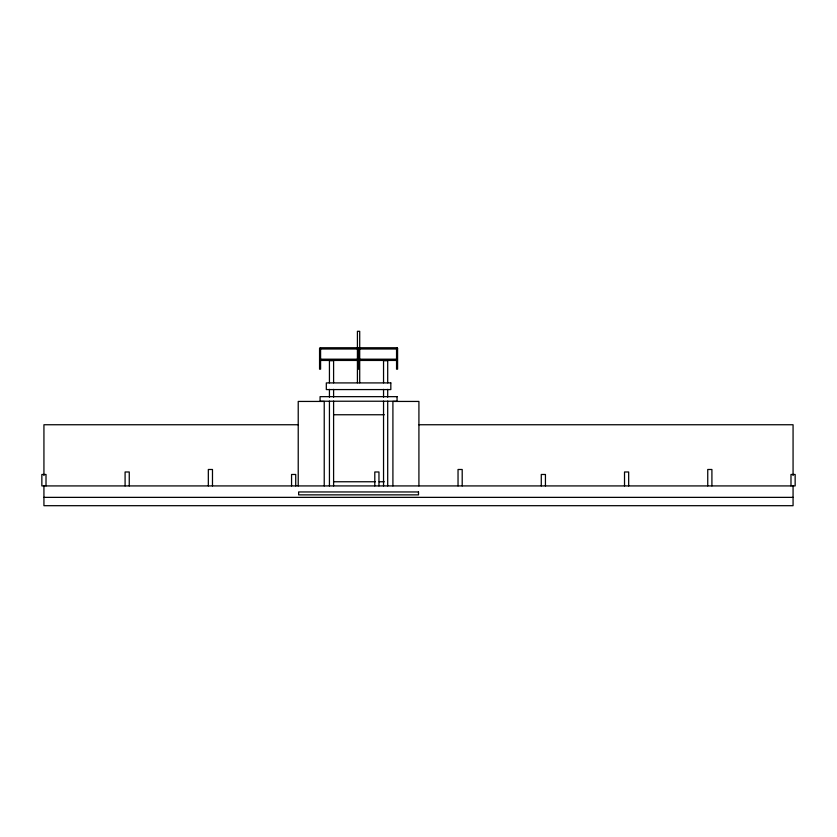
<?xml version="1.0" encoding="UTF-8"?>
<svg xmlns="http://www.w3.org/2000/svg" width="837" height="837" viewBox="0 0 837 837"><rect width="100%" height="100%" fill="white"/><g stroke="black" fill="none" stroke-linecap="round" stroke-linejoin="round"><path stroke-width="1.26" d="M334.089 414.754L384.329 414.754M298.223 424.746L43.932 424.746L43.932 475.51M418.918 424.746L793.068 424.746L793.068 475.51M334.089 481.756L375.311 481.756M379.182 481.756L384.329 481.756M43.932 497.366L793.068 497.366M793.068 485.92L793.068 505.694L43.932 505.694L43.932 485.92M790.986 485.92L790.986 474.474L795.15 474.474L795.15 485.92L41.85 485.92L41.85 474.474L46.014 474.474L46.014 485.92M711.91 485.92L711.91 469.484L707.746 469.484L707.746 485.92M628.671 485.92L628.671 471.984L624.517 471.984L624.517 485.92M545.442 485.92L545.442 474.474L541.277 474.474L541.277 485.92M462.202 485.92L462.202 469.484L458.038 469.484L458.038 485.92M418.918 485.92L418.918 401.436L392.909 401.436L392.909 485.92M387.698 382.833L387.698 360.653L383.545 360.653L383.545 382.833M387.698 389.362L387.698 397.188M387.698 401.101L387.698 485.92M383.545 389.362L383.545 397.188M383.545 401.101L383.545 485.92M378.962 485.92L378.962 471.984L374.798 471.984L374.798 485.92M359.711 382.802L359.711 331.306L357.42 331.306L357.42 382.802M333.597 382.833L333.597 360.653L329.433 360.653L329.433 382.833M333.597 389.362L333.597 397.188M333.597 401.101L333.597 485.92M329.433 389.362L329.433 397.188M329.433 401.101L329.433 485.92M324.233 485.92L324.233 401.436L298.223 401.436L298.223 485.92M295.723 485.92L295.723 474.474L291.558 474.474L291.558 485.92M212.483 485.92L212.483 469.484L208.329 469.484L208.329 485.92M129.254 485.92L129.254 471.984L125.09 471.984L125.09 485.92M397.062 347.753L320.069 347.753L320.069 348.998L397.062 348.998L397.062 347.753M320.592 348.37L319.556 348.37L319.556 369.18L320.592 369.18L320.592 348.37M359.094 348.37L358.048 348.37L358.048 369.18L359.094 369.18L359.094 348.37M397.585 348.37L396.55 348.37L396.55 369.18L397.585 369.18L397.585 348.37M397.062 359.188L320.069 359.188L320.069 360.444L397.062 360.444L397.062 359.188M390.827 382.917L326.315 382.917L326.315 389.571L390.827 389.571L390.827 382.917M397.062 396.654L320.069 396.654L320.069 401.226L397.062 401.226L397.062 396.654M418.5 491.957L298.642 491.957L298.642 494.866L418.5 494.866L418.5 491.957"/></g></svg>
